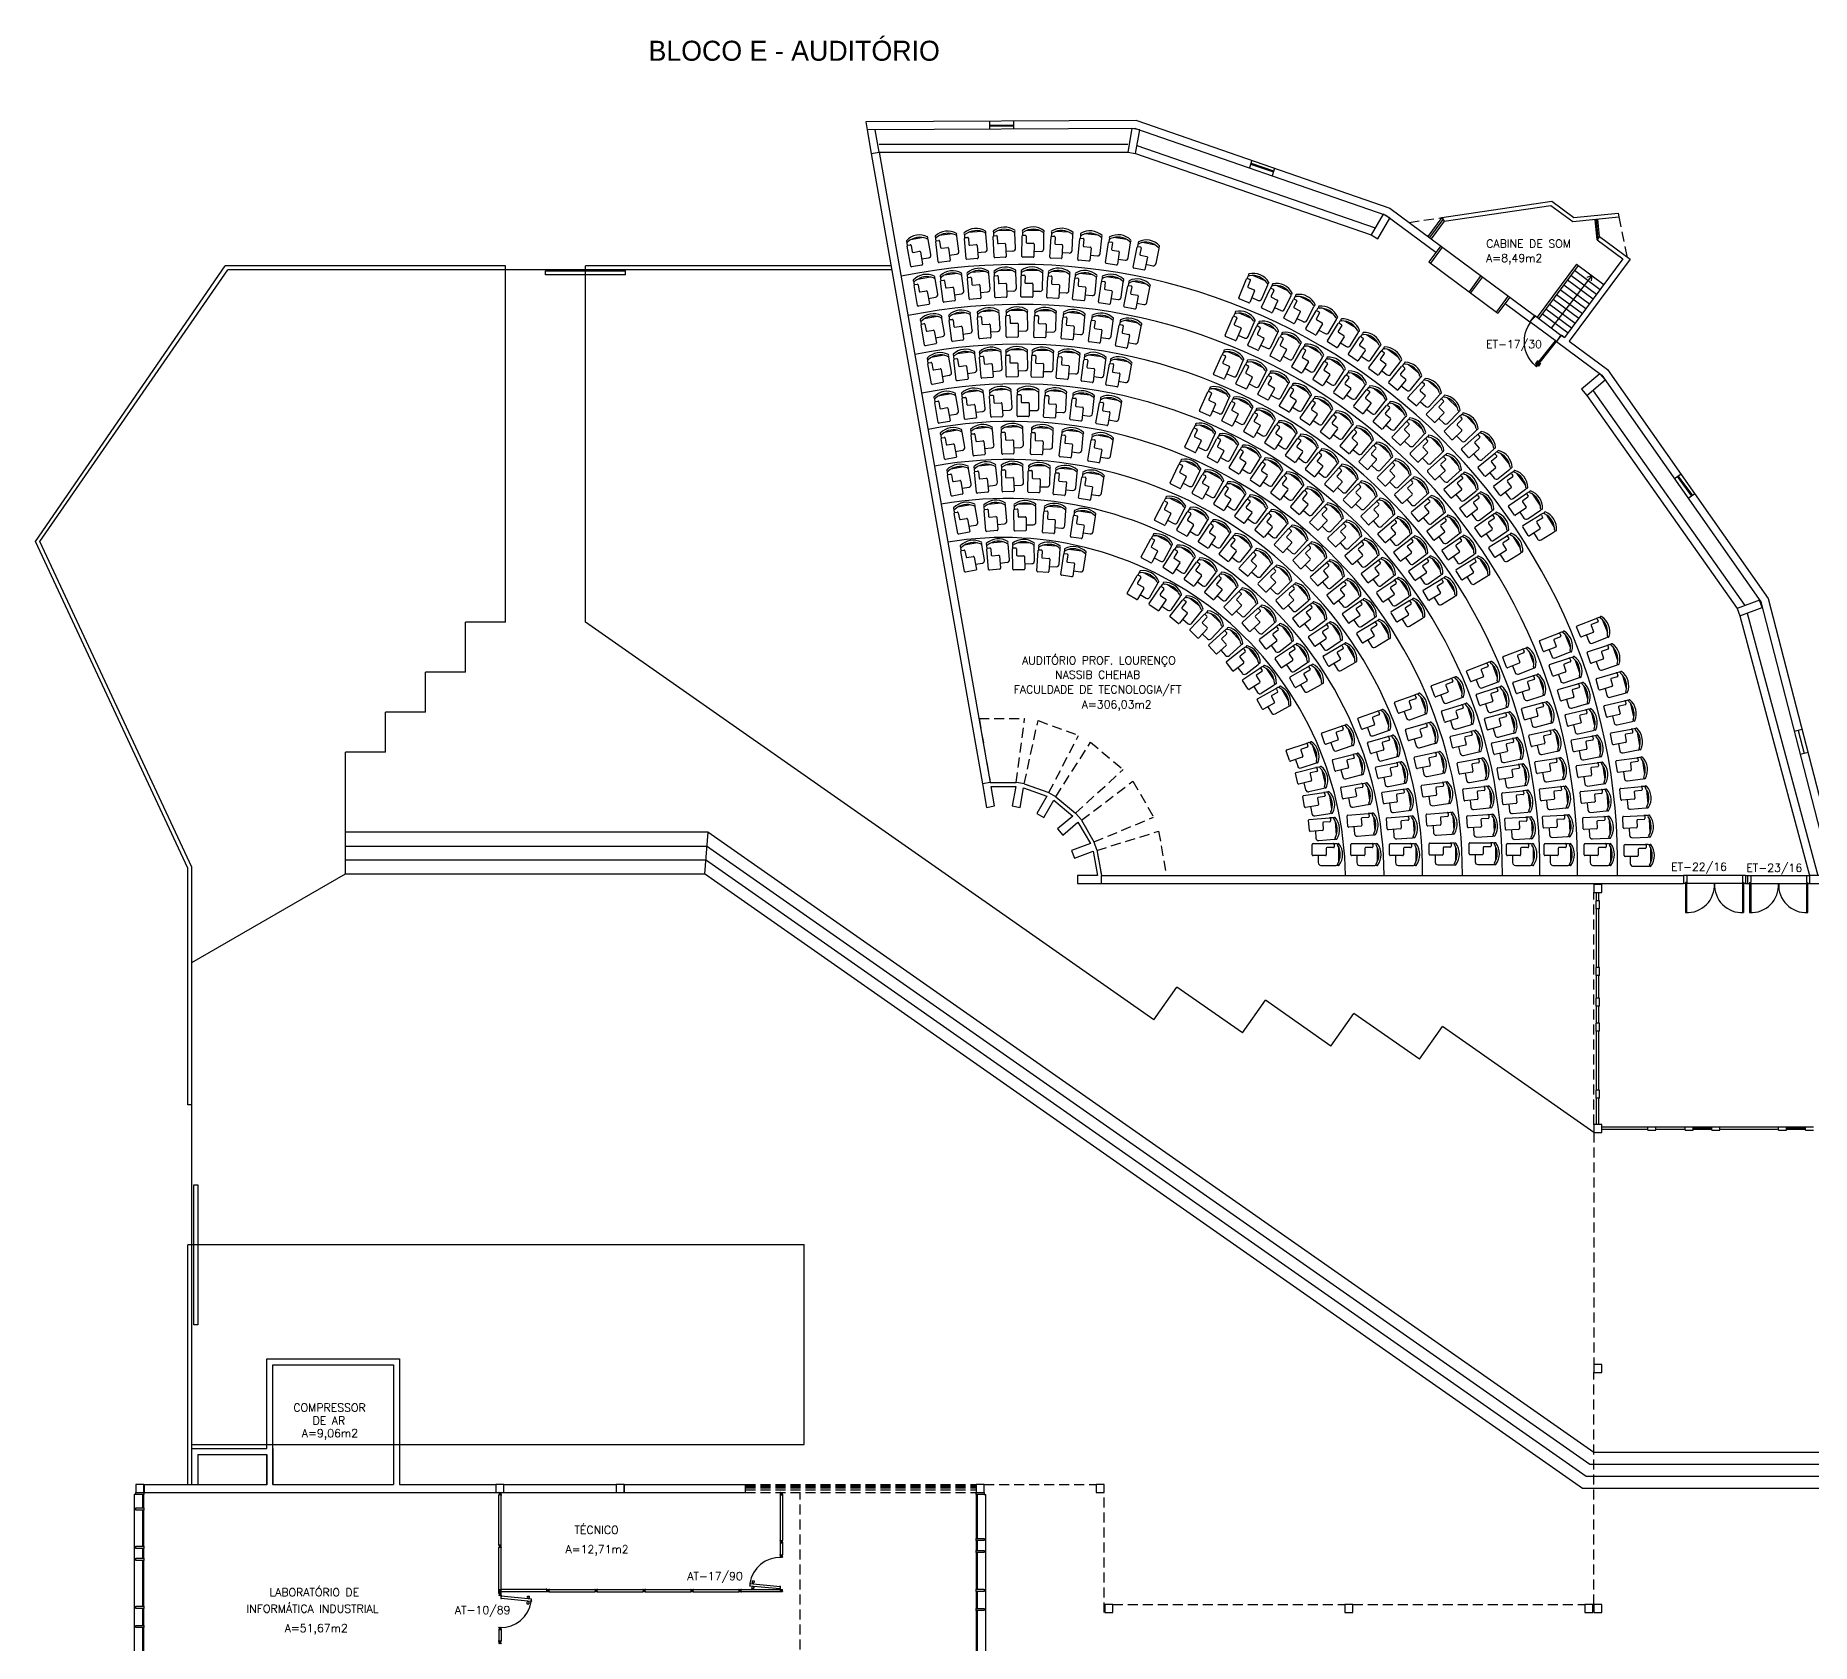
# Model space of a CAD drawing. Header units: centimetres. Extents: x -214 to 72, y 205 to 367.
# Drawn here: x -213.54 to -169.15, y 299.34 to 339.54 of the extents above; entities that cross this region are included whole.
import ezdxf

# ---------------------------------------------------------------- set-up
doc = ezdxf.new("R2010")
doc.units = ezdxf.units.CM
doc.header["$MEASUREMENT"] = 0
doc.linetypes.add('HIDDEN', pattern=[0.375, 0.25, -0.125])
doc.layers.get('0').update_dxf_attribs({"linetype": 'CONTINUOUS'})
for name, color, linetype in [('ALV', 2, 'CONTINUOUS'), ('AR-ATT01-EFL', 1, 'CONTINUOUS'), ('AREA', 2, 'CONTINUOUS'), ('DIV', 2, 'CONTINUOUS'), ('ENDEREÇO NOVO', 2, 'CONTINUOUS'), ('ESQ', 1, 'CONTINUOUS'), ('ESTRUT', 3, 'CONTINUOUS'), ('MACANETA', 2, 'CONTINUOUS'), ('MARCO', 2, 'CONTINUOUS'), ('PISO', 1, 'CONTINUOUS'), ('PISO1', 1, 'CONTINUOUS'), ('PORTA', 1, 'CONTINUOUS'), ('PROJ', 1, 'HIDDEN'), ('PROJEÇÃO', 1, 'HIDDEN'), ('SOLEIRA', 1, 'CONTINUOUS'), ('TEXTO', 2, 'CONTINUOUS'), ('USO', 2, 'CONTINUOUS')]:
    doc.layers.add(name, color=color, linetype=linetype)
doc.layers.add('CADEIRA', color=1, linetype='CONTINUOUS', plot=False)
doc.styles.add('UNB-100', font='simplex.shx', dxfattribs={"height": 0.2})

# ---------------------------------------------------------------- blocks, each defined once
blk = doc.blocks.new('ESQ6')
at = {"layer": 'ESQ'}
for p, q in [((-0.24, 5.745), (-0.24, 0.055)), ((-0.2, 5.745), (-0.24, 5.745)), ((-0.2, 5.745), (-0.2, 5.745)), ((-0.025, 5.415), (-0.025, 5.745)), ((-0.025, 4.455), (-0.025, 5.36)), ((0, 5.415), (0, 5.745)), ((0, 4.455), (0, 5.36)), ((-0.025, 4.155), (-0.025, 4.4)), ((-0.025, 2.955), (-0.025, 4.1)), ((0, 4.155), (0, 4.4)), ((0, 2.955), (0, 4.1)), ((-0.025, 2.475), (-0.025, 2.9)), ((0, 2.475), (0, 2.9)), ((-0.025, 1.505), (-0.025, 2.42)), ((0, 1.505), (0, 2.42)), ((-0.025, 1.205), (-0.025, 1.45)), ((0, 1.205), (0, 1.45)), ((-0.025, 0.055), (-0.025, 1.15)), ((0, 0.055), (0, 1.15)), ((-0.2, 0.055), (-0.24, 0.055))]:
    blk.add_line(p, q, dxfattribs=at)
for points in [[(0, 5.745), (-0.2, 5.745), (-0.2, 5.8), (0, 5.8)], [(0, 5.36), (-0.2, 5.36), (-0.2, 5.415), (0, 5.415)], [(0, 4.4), (-0.2, 4.4), (-0.2, 4.455), (0, 4.455)], [(0, 4.1), (-0.2, 4.1), (-0.2, 4.155), (0, 4.155)], [(0, 2.9), (-0.2, 2.9), (-0.2, 2.955), (0, 2.955)], [(0, 2.42), (-0.2, 2.42), (-0.2, 2.475), (0, 2.475)], [(0, 1.45), (-0.2, 1.45), (-0.2, 1.505), (0, 1.505)], [(0, 1.15), (-0.2, 1.15), (-0.2, 1.205), (0, 1.205)], [(0, 0), (-0.2, 0), (-0.2, 0.055), (0, 0.055)]]:
    blk.add_lwpolyline(points, close=True, dxfattribs=at)
blk = doc.blocks.new('DOOR80')
at = {"layer": 'MACANETA'}
for p, q in [((-0.015, -0.665), (-0.01, -0.665)), ((-0.015, -0.755), (-0.015, -0.665)), ((-0.015, -0.755), (0.012, -0.755)), ((-0.01, -0.755), (-0.01, -0.665)), ((-0.01, -0.735), (0.012, -0.735)), ((0.012, -0.763), (0.012, -0.728)), ((0.012, -0.728), (0.015, -0.728)), ((0.012, -0.763), (0.015, -0.763)), ((0.053, -0.728), (0.05, -0.728)), ((0.053, -0.763), (0.05, -0.763)), ((0.053, -0.763), (0.053, -0.728)), ((0.075, -0.735), (0.053, -0.735)), ((0.08, -0.755), (0.053, -0.755)), ((0.08, -0.665), (0.075, -0.665)), ((0.075, -0.755), (0.075, -0.665)), ((0.08, -0.755), (0.08, -0.665))]:
    blk.add_line(p, q, dxfattribs=at)
at = {"layer": 'PORTA'}
for p, q in [((0.015, -0.8), (0.015, 0)), ((0.015, 0), (0.05, 0)), ((0.05, -0.8), (0.05, 0)), ((0.05, -0.8), (0.015, -0.8))]:
    blk.add_line(p, q, dxfattribs=at)
at = {"layer": 'PORTA', "color": 1}
blk.add_arc((0.02, 0), 0.8, 272.1491, 0, dxfattribs=at)
blk = doc.blocks.new('MTDIV')
for p, q in [((-0.0285, 0.0185), (-0.0285, 0.0285)), ((-0.0185, 0.0285), (-0.0285, 0.0285)), ((-0.0265, 0.0185), (-0.0285, 0.0185)), ((-0.0265, 0.0235), (-0.0265, 0.0265)), ((-0.0265, 0.0265), (-0.0185, 0.0265)), ((-0.0265, 0.0235), (0.0265, 0.0235)), ((-0.0215, 0.0235), (-0.0265, 0.0235)), ((-0.0265, 0.0185), (-0.0265, 0.0215)), ((-0.0265, 0.0215), (-0.0235, 0.0215)), ((-0.0235, 0.0215), (-0.0235, -0.0215)), ((-0.0215, 0.0235), (-0.0215, 0.0215)), ((-0.0215, 0.0215), (0.0215, 0.0215)), ((-0.0215, 0.0195), (0.0195, 0.0195)), ((-0.0215, 0.0195), (-0.0215, -0.0195)), ((-0.0185, 0.0265), (-0.0185, 0.0285)), ((-0.0049, 0), (0.0049, 0)), ((0, -0.0049), (0, 0.0049)), ((0.0195, 0.0095), (0.0115, 0.0095)), ((0.0115, 0.0095), (0.0115, 0.0075)), ((0.0215, 0.0075), (0.0115, 0.0075)), ((0.0135, 0.0075), (0.0135, 0.0055)), ((0.0215, 0.0055), (0.0135, 0.0055)), ((0.0185, 0.0265), (0.0185, 0.0285)), ((0.0185, 0.0285), (0.0285, 0.0285)), ((0.0185, 0.0265), (0.0265, 0.0265)), ((0.0195, 0.0195), (0.0195, 0.0095)), ((0.0215, 0.0235), (0.0215, 0.0075)), ((0.0215, 0.0235), (0.0265, 0.0235)), ((0.0215, 0.0055), (0.0215, -0.0055)), ((0.0235, 0.0215), (0.0235, -0.0215)), ((0.0265, 0.0215), (0.0235, 0.0215)), ((0.0265, 0.0235), (0.0265, 0.0265)), ((0.0265, 0.0185), (0.0265, 0.0215)), ((0.0265, 0.0185), (0.0285, 0.0185)), ((0.0285, 0.0185), (0.0285, 0.0285)), ((-0.0285, -0.0185), (-0.0285, -0.0285)), ((-0.0285, -0.0185), (-0.0265, -0.0185)), ((-0.0185, -0.0285), (-0.0285, -0.0285)), ((-0.0265, -0.0185), (-0.0265, -0.0215)), ((-0.0265, -0.0215), (-0.0235, -0.0215)), ((0.0265, -0.0235), (-0.0265, -0.0235)), ((-0.0265, -0.0235), (-0.0265, -0.0265)), ((-0.0215, -0.0235), (-0.0265, -0.0235)), ((-0.0185, -0.0265), (-0.0265, -0.0265)), ((-0.0215, -0.0195), (0.0195, -0.0195)), ((-0.0215, -0.0215), (0.0215, -0.0215)), ((-0.0215, -0.0215), (-0.0215, -0.0235)), ((-0.0185, -0.0265), (-0.0185, -0.0285)), ((0.0215, -0.0075), (0.0115, -0.0075)), ((0.0115, -0.0075), (0.0115, -0.0095)), ((0.0195, -0.0095), (0.0115, -0.0095)), ((0.0215, -0.0055), (0.0135, -0.0055)), ((0.0135, -0.0055), (0.0135, -0.0075)), ((0.0185, -0.0265), (0.0185, -0.0285)), ((0.0265, -0.0265), (0.0185, -0.0265)), ((0.0185, -0.0285), (0.0285, -0.0285)), ((0.0195, -0.0095), (0.0195, -0.0195)), ((0.0215, -0.0075), (0.0215, -0.0235)), ((0.0215, -0.0235), (0.0265, -0.0235)), ((0.0265, -0.0215), (0.0235, -0.0215)), ((0.0265, -0.0185), (0.0265, -0.0215)), ((0.0285, -0.0185), (0.0265, -0.0185)), ((0.0265, -0.0235), (0.0265, -0.0265)), ((0.0285, -0.0185), (0.0285, -0.0285))]:
    blk.add_line(p, q)
blk = doc.blocks.new('DIV12')
for p, q in [((-0.005, 0), (0.005, 0)), ((0, -0.005), (0, 0.005)), ((0.024, 0.018), (0.028, 0.018)), ((0.024, 0.018), (0.024, 0.016)), ((0.024, 0.016), (0.028, 0.016)), ((0.028, 0.03), (0.043, 0.03)), ((0.028, 0.018), (0.028, 0.03)), ((0.028, -0.017), (0.028, 0.016)), ((0.03, 0.028), (1.169, 0.028)), ((0.03, -0.029), (0.03, 0.028)), ((0.043, 0.03), (0.043, 0.028)), ((0.024, -0.017), (0.028, -0.017)), ((0.024, -0.017), (0.024, -0.019)), ((0.024, -0.019), (0.028, -0.019)), ((0.028, -0.031), (0.028, -0.019)), ((0.028, -0.031), (0.043, -0.031)), ((0.03, -0.029), (1.169, -0.029)), ((0.043, -0.029), (0.043, -0.031))]:
    blk.add_line(p, q)
blk = doc.blocks.new('A$C34F976D8')
at = {"layer": 'DIV'}
blk.add_blockref('MTDIV', (0.028, 0.028), dxfattribs=at)
blk = doc.blocks.new('PLXE')
at = {"color": 1}
for p, q in [((0.043, 0.69), (0.048, 0.74)), ((0.082, 0.686), (0.043, 0.69)), ((0.087, 0.736), (0.048, 0.74)), ((0.082, 0.686), (0.084, 0.701)), ((0.112, 0.698), (0.084, 0.701)), ((0.086, 0.721), (0.087, 0.736)), ((0.114, 0.718), (0.086, 0.721)), ((0.169, 0.693), (0.197, 0.69)), ((0.171, 0.713), (0.199, 0.71)), ((0.195, 0.675), (0.197, 0.69)), ((0.195, 0.675), (0.235, 0.671)), ((0.199, 0.71), (0.2, 0.725)), ((0.2, 0.725), (0.24, 0.721)), ((0.235, 0.671), (0.24, 0.721))]:
    blk.add_line(p, q, dxfattribs=at)
at = {"color": 2}
for p, q in [((0.121, 0.788), (0.047, 0.032)), ((0.178, 0.782), (0.103, 0.027)), ((0.119, 0.79), (0.118, 0.776)), ((0.118, 0.776), (0.12, 0.776)), ((0.131, 0.789), (0.119, 0.79)), ((0.178, 0.782), (0.121, 0.788)), ((0.131, 0.794), (0.133, 0.794)), ((0.131, 0.794), (0.131, 0.789)), ((0.133, 0.794), (0.133, 0.789)), ((0.166, 0.786), (0.133, 0.789)), ((0.166, 0.791), (0.168, 0.79)), ((0.166, 0.791), (0.166, 0.786)), ((0.168, 0.79), (0.168, 0.785)), ((0.18, 0.784), (0.168, 0.785)), ((0.176, 0.77), (0.178, 0.77)), ((0.18, 0.784), (0.178, 0.77)), ((-0.008, 0), (0.008, 0)), ((0, 0.006), (0, -0.007)), ((0.044, 0.031), (0.046, 0.045)), ((0.056, 0.029), (0.044, 0.031)), ((0.046, 0.045), (0.048, 0.045)), ((0.103, 0.027), (0.047, 0.032)), ((0.056, 0.024), (0.056, 0.029)), ((0.056, 0.024), (0.058, 0.024)), ((0.091, 0.026), (0.058, 0.029)), ((0.058, 0.024), (0.058, 0.029)), ((0.091, 0.021), (0.091, 0.026)), ((0.091, 0.021), (0.093, 0.021)), ((0.105, 0.025), (0.093, 0.026)), ((0.093, 0.021), (0.093, 0.026)), ((0.104, 0.039), (0.106, 0.039)), ((0.105, 0.025), (0.106, 0.039))]:
    blk.add_line(p, q, dxfattribs=at)
at = {"color": 1}
blk.add_arc((0.065, 0.028), 0.764, 357.9063, 81.358, dxfattribs=at)
blk = doc.blocks.new('CADEIRA2')
at = {"linetype": 'Continuous'}
for p, q in [((-0.274, -0.738), (-0.274, -0.228)), ((-0.254, -0.208), (-0.194, -0.208)), ((-0.174, -0.228), (-0.174, -0.388)), ((-0.154, -0.408), (0.006, -0.408)), ((0.026, -0.428), (0.026, -0.738)), ((0.006, -0.758), (-0.254, -0.758))]:
    blk.add_line(p, q, dxfattribs=at)
for p, q in [((-0.27, -0.158), (-0.27, -0.216)), ((0.167, -0.09), (-0.167, -0.09)), ((0.27, -0.54), (0.27, -0.157)), ((0.026, -0.607), (0.203, -0.607))]:
    blk.add_line(p, q)
for centre, radius, start, end in [((0, -0.45), 0.45, 53.1393, 126.8791), ((-0.25, -0.105), 0.0247, 143.3192, 302.0366), ((-0.202, -0.158), 0.0675, 152.4248, 180.0092), ((0, -0.499), 0.442, 57.585, 122.4335), ((0.25, -0.105), 0.0247, 237.9818, 36.6993), ((0.203, -0.157), 0.0675, 0.0092, 27.5937), ((0.203, -0.54), 0.0675, 270.0092, 0.0092)]:
    blk.add_arc(centre, radius, start, end)
for centre, start, end in [((-0.254, -0.228), 89.9908, 179.9908), ((-0.194, -0.228), 359.9908, 89.9908), ((-0.154, -0.388), 179.9908, 269.9908), ((0.006, -0.428), 359.9908, 89.9908), ((-0.254, -0.738), 179.9908, 269.9908), ((0.006, -0.738), 269.9908, 359.9908)]:
    blk.add_arc(centre, 0.02, start, end, dxfattribs=at)

msp = doc.modelspace()

# ---------------------------------------------------------------- linework, layer by layer
for p, q in [((-195.944, 300.666), (-195.934, 300.666)), ((-195.939, 300.661), (-195.939, 300.671))]:
    msp.add_line(p, q)
at = {"layer": 'ALV'}
for p, q in [((-186.014, 337.418), (-192.794, 337.383)), ((-192.794, 337.383), (-192.758, 337.183)), ((-189.703, 337.399), (-189.703, 337.199)), ((-189.103, 337.402), (-189.103, 337.202)), ((-186.014, 337.418), (-179.697, 335.228)), ((-186.047, 337.218), (-192.758, 337.183)), ((-189.703, 337.299), (-189.103, 337.302)), ((-189.703, 337.279), (-189.103, 337.282)), ((-186.047, 337.218), (-179.791, 335.049)), ((-192.654, 336.592), (-189.876, 320.835)), ((-192.457, 336.827), (-186.246, 336.827)), ((-192.457, 336.627), (-189.679, 320.87)), ((-192.457, 336.627), (-186.246, 336.627)), ((-186.05, 336.592), (-180.163, 334.554)), ((-186.014, 336.791), (-180.062, 334.731)), ((-183.139, 336.421), (-183.204, 336.232)), ((-183.172, 336.327), (-182.605, 336.13)), ((-183.163, 336.35), (-182.597, 336.154)), ((-182.572, 336.225), (-182.637, 336.036)), ((-179.697, 335.228), (-176.075, 332.543)), ((-178.395, 334.989), (-175.644, 335.398)), ((-178.339, 334.896), (-175.67, 335.293)), ((-175.67, 335.293), (-175.123, 334.888)), ((-175.644, 335.398), (-175.095, 334.991)), ((-179.791, 335.049), (-178.54, 334.121)), ((-178.395, 334.989), (-178.742, 334.52)), ((-178.367, 334.943), (-178.702, 334.49)), ((-178.339, 334.896), (-178.662, 334.461)), ((-178.395, 334.989), (-178.339, 334.896)), ((-175.123, 334.888), (-173.966, 335.004)), ((-175.095, 334.991), (-173.985, 335.102)), ((-174.512, 334.434), (-174.563, 334.944)), ((-174.483, 334.473), (-174.531, 334.947)), ((-174.452, 334.515), (-174.496, 334.951)), ((-173.985, 335.102), (-173.966, 335.004)), ((-178.421, 334.282), (-178.718, 333.88)), ((-174.452, 334.515), (-174.512, 334.434)), ((-174.512, 334.434), (-173.869, 333.958)), ((-174.452, 334.515), (-173.689, 333.949)), ((-178.718, 333.88), (-176.991, 332.6)), ((-178.381, 334.252), (-178.678, 333.851)), ((-175.028, 333.821), (-176.011, 332.496)), ((-173.869, 333.958), (-175.328, 331.99)), ((-173.689, 333.949), (-175.207, 331.9)), ((-175.028, 333.821), (-174.345, 333.315)), ((-177.417, 333.538), (-177.714, 333.136)), ((-177.376, 333.508), (-177.674, 333.106)), ((-174.988, 333.792), (-175.97, 332.466)), ((-175.256, 333.43), (-174.613, 332.954)), ((-175.167, 333.551), (-174.524, 333.074)), ((-175.077, 333.671), (-174.435, 333.195)), ((-176.734, 333.032), (-177.031, 332.63)), ((-176.693, 333.002), (-176.991, 332.6)), ((-175.613, 332.948), (-174.97, 332.472)), ((-175.524, 333.068), (-174.881, 332.592)), ((-175.434, 333.189), (-174.792, 332.713)), ((-175.345, 333.309), (-174.702, 332.833)), ((-176.813, 332.841), (-176.194, 332.383)), ((-176.075, 332.543), (-176.194, 332.383)), ((-175.881, 332.586), (-175.238, 332.11)), ((-175.792, 332.707), (-175.149, 332.231)), ((-175.702, 332.827), (-175.06, 332.351)), ((-175.408, 332.049), (-175.527, 331.888)), ((-175.408, 332.049), (-175.328, 331.99)), ((-175.527, 331.888), (-174.396, 331.05)), ((-175.207, 331.9), (-174.251, 331.191)), ((-174.251, 331.191), (-170.235, 325.466)), ((-174.396, 331.05), (-170.42, 325.38)), ((-174.771, 330.544), (-171.015, 325.22)), ((-174.608, 330.659), (-170.82, 325.291)), ((-172.415, 328.574), (-172.579, 328.459)), ((-172.512, 328.515), (-172.153, 328.025)), ((-172.492, 328.53), (-172.132, 328.04)), ((-172.071, 328.083), (-172.234, 327.968)), ((-170.235, 325.466), (-168.395, 318.34)), ((-170.947, 325.032), (-169.202, 318.54)), ((-170.758, 325.101), (-168.995, 318.54)), ((-170.42, 325.38), (-168.602, 318.34)), ((-169.39, 322.193), (-169.584, 322.143)), ((-169.487, 322.168), (-169.337, 321.587)), ((-169.24, 321.612), (-169.434, 321.562)), ((-186.902, 318.54), (-172.352, 318.54)), ((-186.902, 318.34), (-172.352, 318.34)), ((-172.272, 318.54), (-172.352, 318.54)), ((-172.352, 318.54), (-172.352, 318.34)), ((-172.302, 318.34), (-172.352, 318.34)), ((-172.302, 318.37), (-172.302, 318.34)), ((-172.272, 318.37), (-172.302, 318.37)), ((-172.272, 318.54), (-172.272, 318.37)), ((-169.282, 318.54), (-169.282, 318.37)), ((-169.282, 318.54), (-169.202, 318.54)), ((-169.282, 318.37), (-169.252, 318.37)), ((-169.252, 318.37), (-169.252, 318.34)), ((-169.252, 318.34), (-169.202, 318.34)), ((-168.653, 318.54), (-169.202, 318.54)), ((-169.202, 318.54), (-169.202, 318.34)), ((-169.202, 318.34), (-168.602, 318.34)), ((-174.453, 317.91), (-174.538, 317.91)), ((-174.538, 317.71), (-174.538, 317.91)), ((-174.525, 317.91), (-174.525, 318.118)), ((-174.465, 317.91), (-174.465, 318.118)), ((-174.453, 317.71), (-174.453, 317.91)), ((-174.453, 317.71), (-174.538, 317.71)), ((-174.525, 316.24), (-174.525, 317.71)), ((-174.465, 316.24), (-174.465, 317.71)), ((-174.453, 316.24), (-174.538, 316.24)), ((-174.538, 316.04), (-174.538, 316.24)), ((-174.453, 316.04), (-174.453, 316.24)), ((-174.453, 316.04), (-174.538, 316.04)), ((-174.525, 315.478), (-174.525, 316.04)), ((-174.465, 315.478), (-174.465, 316.04)), ((-174.453, 315.478), (-174.538, 315.478)), ((-174.538, 315.278), (-174.538, 315.478)), ((-174.453, 315.278), (-174.538, 315.278)), ((-174.525, 314.848), (-174.525, 315.278)), ((-174.465, 314.848), (-174.465, 315.278)), ((-174.453, 315.278), (-174.453, 315.478)), ((-174.453, 314.848), (-174.538, 314.848)), ((-174.538, 314.648), (-174.538, 314.848)), ((-174.453, 314.648), (-174.453, 314.848)), ((-174.453, 314.648), (-174.538, 314.648)), ((-174.525, 313.178), (-174.525, 314.648)), ((-174.465, 313.178), (-174.465, 314.648)), ((-174.453, 313.178), (-174.538, 313.178)), ((-174.538, 312.978), (-174.538, 313.178)), ((-174.453, 312.978), (-174.538, 312.978)), ((-174.525, 312.318), (-174.525, 312.978)), ((-174.465, 312.318), (-174.465, 312.978)), ((-174.453, 312.978), (-174.453, 313.178)), ((-173.245, 312.248), (-174.395, 312.248)), ((-173.245, 312.188), (-174.395, 312.188)), ((-173.245, 312.26), (-173.045, 312.26)), ((-173.245, 312.175), (-173.245, 312.26)), ((-173.245, 312.175), (-173.045, 312.175)), ((-173.045, 312.175), (-173.045, 312.26)), ((-172.315, 312.248), (-173.045, 312.248)), ((-172.315, 312.188), (-173.045, 312.188)), ((-172.315, 312.175), (-172.315, 312.26)), ((-172.315, 312.26), (-172.115, 312.26)), ((-172.315, 312.175), (-172.115, 312.175)), ((-172.115, 312.175), (-172.115, 312.26)), ((-171.645, 312.248), (-172.115, 312.248)), ((-171.645, 312.188), (-172.115, 312.188)), ((-171.645, 312.175), (-171.645, 312.26)), ((-171.645, 312.26), (-171.445, 312.26)), ((-171.645, 312.175), (-171.445, 312.175)), ((-171.445, 312.175), (-171.445, 312.26)), ((-169.975, 312.248), (-171.445, 312.248)), ((-169.975, 312.188), (-171.445, 312.188)), ((-169.975, 312.175), (-169.975, 312.26)), ((-169.975, 312.26), (-169.775, 312.26)), ((-169.975, 312.175), (-169.775, 312.175)), ((-169.775, 312.175), (-169.775, 312.26)), ((-169.305, 312.248), (-169.775, 312.248)), ((-169.305, 312.188), (-169.775, 312.188)), ((-169.305, 312.26), (-169.105, 312.26)), ((-169.305, 312.175), (-169.305, 312.26)), ((-169.305, 312.175), (-169.105, 312.175)), ((-207.765, 306.458), (-204.445, 306.458)), ((-207.765, 304.218), (-207.765, 306.458)), ((-207.615, 303.318), (-207.615, 306.308)), ((-207.615, 306.308), (-204.595, 306.308)), ((-204.595, 306.308), (-204.595, 303.318)), ((-204.445, 306.458), (-204.445, 303.318)), ((-209.635, 303.318), (-209.635, 304.218)), ((-209.635, 304.218), (-207.765, 304.218)), ((-207.615, 304.218), (-207.615, 303.308)), ((-209.485, 304.068), (-207.765, 304.068)), ((-209.485, 304.068), (-209.485, 303.308)), ((-207.765, 304.068), (-207.765, 303.308)), ((-207.765, 303.318), (-207.765, 304.068)), ((-210.835, 303.318), (-207.765, 303.318)), ((-210.832, 303.327), (-210.832, 303.114)), ((-207.615, 303.318), (-204.595, 303.318)), ((-204.445, 303.318), (-202.035, 303.318)), ((-202.039, 303.323), (-202.039, 303.12)), ((-201.835, 303.318), (-199.035, 303.318)), ((-198.835, 303.318), (-195.798, 303.318)), ((-198.835, 303.318), (-198.835, 303.118)), ((-195.798, 303.118), (-195.798, 303.318)), ((-190.035, 303.318), (-190.035, 303.118)), ((-210.835, 303.118), (-202.035, 303.118)), ((-201.835, 303.118), (-199.035, 303.118)), ((-198.835, 303.118), (-195.798, 303.118))]:
    msp.add_line(p, q, dxfattribs=at)
at = {"layer": 'AR-ATT01-EFL'}
for q in [(-175.657, 332.222), (-174.767, 333.494), (-174.658, 333.41)]:
    msp.add_line((-174.646, 333.538), q, dxfattribs=at)
at = {"layer": 'DIV'}
for p, q in [((-213.544, 326.894), (-208.804, 333.783)), ((-213.434, 326.894), (-208.74, 333.683)), ((-201.794, 333.783), (-208.804, 333.783)), ((-201.794, 333.683), (-208.74, 333.683)), ((-201.794, 333.683), (-201.794, 333.783)), ((-200.794, 333.657), (-198.794, 333.657)), ((-200.794, 333.557), (-200.794, 333.657)), ((-198.794, 333.557), (-200.794, 333.557)), ((-192.159, 333.783), (-199.794, 333.783)), ((-199.794, 333.683), (-199.794, 333.783)), ((-192.159, 333.783), (-199.794, 333.783)), ((-192.141, 333.683), (-199.794, 333.683)), ((-198.794, 333.557), (-198.794, 333.657)), ((-209.735, 318.726), (-213.544, 326.894)), ((-209.635, 318.748), (-213.434, 326.894)), ((-209.735, 312.808), (-209.735, 318.726)), ((-209.635, 312.808), (-209.635, 318.748)), ((-209.635, 312.808), (-209.735, 312.808)), ((-209.635, 309.308), (-209.635, 312.808)), ((-209.735, 303.318), (-209.735, 309.308)), ((-209.635, 309.308), (-209.735, 309.308)), ((-209.635, 303.318), (-209.635, 309.308)), ((-201.966, 303.059), (-201.966, 303.045)), ((-201.954, 303.059), (-201.966, 303.059)), ((-201.966, 303.045), (-201.964, 303.045)), ((-201.964, 301.802), (-201.964, 303.057)), ((-201.907, 303.057), (-201.964, 303.057)), ((-201.954, 303.064), (-201.954, 303.059)), ((-201.954, 303.064), (-201.952, 303.064)), ((-201.952, 303.064), (-201.952, 303.059)), ((-201.919, 303.059), (-201.952, 303.059)), ((-201.93, 303.088), (-201.94, 303.088)), ((-201.935, 303.083), (-201.935, 303.093)), ((-201.919, 303.064), (-201.919, 303.059)), ((-201.919, 303.064), (-201.917, 303.064)), ((-201.917, 303.064), (-201.917, 303.059)), ((-201.905, 303.059), (-201.917, 303.059)), ((-201.907, 301.802), (-201.907, 303.057)), ((-201.907, 303.045), (-201.905, 303.045)), ((-201.905, 303.059), (-201.905, 303.045)), ((-194.936, 301.861), (-194.936, 301.846)), ((-194.936, 301.861), (-194.924, 301.861)), ((-194.934, 301.859), (-194.934, 301.558)), ((-194.934, 301.859), (-194.877, 301.859)), ((-194.924, 301.866), (-194.924, 301.861)), ((-194.922, 301.866), (-194.924, 301.866)), ((-194.922, 301.866), (-194.922, 301.861)), ((-194.922, 301.861), (-194.889, 301.861)), ((-194.91, 301.889), (-194.9, 301.889)), ((-194.905, 301.894), (-194.905, 301.884)), ((-194.889, 301.866), (-194.889, 301.861)), ((-194.887, 301.866), (-194.889, 301.866)), ((-194.887, 301.866), (-194.887, 301.861)), ((-194.887, 301.861), (-194.875, 301.861)), ((-194.877, 301.859), (-194.877, 301.558)), ((-194.875, 301.861), (-194.875, 301.846)), ((-201.966, 301.8), (-201.966, 301.814)), ((-201.966, 301.814), (-201.964, 301.814)), ((-201.954, 301.8), (-201.966, 301.8)), ((-201.907, 301.802), (-201.964, 301.802)), ((-201.954, 301.795), (-201.954, 301.8)), ((-201.954, 301.795), (-201.952, 301.795)), ((-201.919, 301.8), (-201.952, 301.8)), ((-201.952, 301.795), (-201.952, 301.8)), ((-201.93, 301.771), (-201.94, 301.771)), ((-201.935, 301.766), (-201.935, 301.776)), ((-201.919, 301.795), (-201.919, 301.8)), ((-201.919, 301.795), (-201.917, 301.795)), ((-201.905, 301.8), (-201.917, 301.8)), ((-201.917, 301.795), (-201.917, 301.8)), ((-201.907, 301.814), (-201.905, 301.814)), ((-201.905, 301.8), (-201.905, 301.814)), ((-194.934, 301.846), (-194.936, 301.846)), ((-194.934, 301.57), (-194.936, 301.57)), ((-194.936, 301.556), (-194.936, 301.57)), ((-194.936, 301.556), (-194.924, 301.556)), ((-194.934, 301.558), (-194.877, 301.558)), ((-194.924, 301.551), (-194.924, 301.556)), ((-194.922, 301.551), (-194.924, 301.551)), ((-194.922, 301.556), (-194.889, 301.556)), ((-194.922, 301.551), (-194.922, 301.556)), ((-194.91, 301.527), (-194.9, 301.527)), ((-194.91, 301.527), (-194.9, 301.527)), ((-194.905, 301.533), (-194.905, 301.522)), ((-194.905, 301.533), (-194.905, 301.522)), ((-194.889, 301.551), (-194.889, 301.556)), ((-194.887, 301.551), (-194.889, 301.551)), ((-194.887, 301.556), (-194.875, 301.556)), ((-194.887, 301.551), (-194.887, 301.556)), ((-194.875, 301.846), (-194.877, 301.846)), ((-194.875, 301.57), (-194.877, 301.57)), ((-194.875, 301.556), (-194.875, 301.57)), ((-200.74, 300.666), (-200.73, 300.666)), ((-200.735, 300.661), (-200.735, 300.671)), ((-195.916, 300.685), (-195.911, 300.685)), ((-195.916, 300.685), (-195.916, 300.683)), ((-195.916, 300.683), (-195.911, 300.683)), ((-195.916, 300.65), (-195.911, 300.65)), ((-195.916, 300.65), (-195.916, 300.648)), ((-195.916, 300.648), (-195.911, 300.648)), ((-195.911, 300.697), (-195.896, 300.697)), ((-195.911, 300.685), (-195.911, 300.697)), ((-195.911, 300.65), (-195.911, 300.683)), ((-195.911, 300.636), (-195.911, 300.648)), ((-195.911, 300.636), (-195.896, 300.636)), ((-195.909, 300.695), (-194.934, 300.695)), ((-195.909, 300.638), (-195.909, 300.695)), ((-195.909, 300.638), (-194.934, 300.638)), ((-195.896, 300.697), (-195.896, 300.695)), ((-195.896, 300.638), (-195.896, 300.636)), ((-195.184, 300.695), (-194.934, 300.695)), ((-195.184, 300.638), (-194.877, 300.638)), ((-201.966, 299.687), (-201.966, 299.673)), ((-201.954, 299.687), (-201.966, 299.687)), ((-201.966, 299.673), (-201.964, 299.673)), ((-201.964, 299.685), (-201.964, 299.402)), ((-201.907, 299.685), (-201.964, 299.685)), ((-201.954, 299.692), (-201.954, 299.687)), ((-201.954, 299.692), (-201.952, 299.692)), ((-201.952, 299.692), (-201.952, 299.687)), ((-201.919, 299.687), (-201.952, 299.687)), ((-201.93, 299.716), (-201.94, 299.716)), ((-201.935, 299.721), (-201.935, 299.711)), ((-201.919, 299.692), (-201.919, 299.687)), ((-201.919, 299.692), (-201.917, 299.692)), ((-201.917, 299.692), (-201.917, 299.687)), ((-201.905, 299.687), (-201.917, 299.687)), ((-201.907, 299.685), (-201.907, 299.402)), ((-201.907, 299.673), (-201.905, 299.673)), ((-201.905, 299.687), (-201.905, 299.673)), ((-201.966, 299.414), (-201.964, 299.414)), ((-201.966, 299.4), (-201.966, 299.414)), ((-201.954, 299.4), (-201.966, 299.4)), ((-201.907, 299.402), (-201.964, 299.402)), ((-201.954, 299.395), (-201.954, 299.4)), ((-201.954, 299.395), (-201.952, 299.395)), ((-201.952, 299.395), (-201.952, 299.4)), ((-201.919, 299.4), (-201.952, 299.4)), ((-201.93, 299.371), (-201.94, 299.371)), ((-201.935, 299.376), (-201.935, 299.366)), ((-201.919, 299.395), (-201.919, 299.4)), ((-201.919, 299.395), (-201.917, 299.395)), ((-201.917, 299.395), (-201.917, 299.4)), ((-201.905, 299.4), (-201.917, 299.4)), ((-201.907, 299.414), (-201.905, 299.414)), ((-201.905, 299.4), (-201.905, 299.414))]:
    msp.add_line(p, q, dxfattribs=at)
msp.add_lwpolyline([(-209.585, 310.808), (-209.485, 310.808), (-209.485, 307.308), (-209.585, 307.308)], close=True, dxfattribs=at)
at = {"layer": 'ESQ'}
for p, q in [((-172.115, 312.228), (-171.645, 312.228)), ((-172.115, 312.208), (-171.645, 312.208)), ((-169.775, 312.228), (-169.305, 312.228)), ((-169.775, 312.208), (-169.305, 312.208))]:
    msp.add_line(p, q, dxfattribs=at)
at = {"layer": 'ESTRUT'}
for p, q in [((-192.758, 337.183), (-192.654, 336.592)), ((-192.457, 336.627), (-192.555, 337.184)), ((-186.142, 337.218), (-186.246, 336.627)), ((-185.945, 337.183), (-186.142, 337.218)), ((-186.05, 336.592), (-185.945, 337.183)), ((-192.654, 336.592), (-192.457, 336.627)), ((-186.246, 336.627), (-186.05, 336.592)), ((-179.863, 335.074), (-180.163, 334.554)), ((-179.99, 334.454), (-179.69, 334.974)), ((-179.69, 334.974), (-179.863, 335.074)), ((-180.163, 334.554), (-179.99, 334.454)), ((-174.44, 331.083), (-174.9, 330.697)), ((-174.771, 330.544), (-174.311, 330.929)), ((-174.311, 330.929), (-174.44, 331.083)), ((-174.9, 330.697), (-174.771, 330.544)), ((-170.451, 325.425), (-171.015, 325.22)), ((-170.383, 325.237), (-170.451, 325.425)), ((-171.015, 325.22), (-170.947, 325.032)), ((-170.947, 325.032), (-170.383, 325.237)), ((-189.679, 320.87), (-189.876, 320.835)), ((-189.876, 320.835), (-189.772, 320.244)), ((-189.679, 320.87), (-189.032, 320.87)), ((-189.575, 320.279), (-189.661, 320.77)), ((-189.661, 320.77), (-189.042, 320.77)), ((-189.042, 320.77), (-189.129, 320.279)), ((-188.828, 320.835), (-189.025, 320.87)), ((-188.932, 320.244), (-188.846, 320.735)), ((-188.846, 320.735), (-188.264, 320.523)), ((-188.83, 320.836), (-188.218, 320.613)), ((-188.264, 320.523), (-188.513, 320.092)), ((-188.04, 320.511), (-188.213, 320.611)), ((-188.039, 320.511), (-187.548, 320.098)), ((-189.772, 320.244), (-189.575, 320.279)), ((-189.129, 320.279), (-188.932, 320.244)), ((-188.513, 320.092), (-188.34, 319.992)), ((-188.34, 319.992), (-188.091, 320.423)), ((-188.091, 320.423), (-187.617, 320.026)), ((-187.411, 319.938), (-187.539, 320.091)), ((-187.617, 320.026), (-187.999, 319.705)), ((-187.999, 319.705), (-187.87, 319.552)), ((-187.87, 319.552), (-187.489, 319.873)), ((-187.489, 319.873), (-187.179, 319.337)), ((-187.401, 319.921), (-187.089, 319.38)), ((-187.179, 319.337), (-187.648, 319.166)), ((-187.015, 319.184), (-187.084, 319.371)), ((-187.015, 319.184), (-186.902, 318.54)), ((-187.648, 319.166), (-187.579, 318.978)), ((-187.579, 318.978), (-187.111, 319.149)), ((-187.111, 319.149), (-187.003, 318.54)), ((-187.003, 318.54), (-187.502, 318.54)), ((-187.502, 318.54), (-187.502, 318.34)), ((-187.502, 318.34), (-186.902, 318.34)), ((-186.902, 318.34), (-186.902, 318.54))]:
    msp.add_line(p, q, dxfattribs=at)
for points in [[(-174.395, 318.318), (-174.595, 318.318), (-174.595, 318.118), (-174.395, 318.118)], [(-174.395, 312.318), (-174.595, 312.318), (-174.595, 312.118), (-174.395, 312.118)], [(-174.395, 306.318), (-174.595, 306.318), (-174.595, 306.118), (-174.395, 306.118)], [(-210.835, 303.318), (-211.035, 303.318), (-211.035, 303.118), (-210.835, 303.118)], [(-201.835, 303.318), (-202.035, 303.318), (-202.035, 303.118), (-201.835, 303.118)], [(-198.835, 303.318), (-199.035, 303.318), (-199.035, 303.118), (-198.835, 303.118)], [(-189.835, 303.318), (-190.035, 303.318), (-190.035, 303.118), (-189.835, 303.118)], [(-186.835, 303.318), (-187.035, 303.318), (-187.035, 303.118), (-186.835, 303.118)], [(-186.615, 300.318), (-186.815, 300.318), (-186.815, 300.118), (-186.615, 300.118)], [(-180.615, 300.318), (-180.815, 300.318), (-180.815, 300.118), (-180.615, 300.118)], [(-174.615, 300.318), (-174.815, 300.318), (-174.815, 300.118), (-174.615, 300.118)], [(-174.395, 300.318), (-174.595, 300.318), (-174.595, 300.118), (-174.395, 300.118)]]:
    msp.add_lwpolyline(points, close=True, dxfattribs=at)
at = {"layer": 'MARCO'}
for p, q in [((-176.076, 332.5), (-176.194, 332.383)), ((-176.075, 332.543), (-176.076, 332.5)), ((-176.075, 332.543), (-176.075, 332.543)), ((-176.075, 332.543), (-176.075, 332.543)), ((-176.075, 332.543), (-176.075, 332.543)), ((-176.075, 332.543), (-176.075, 332.543)), ((-176.075, 332.543), (-176.075, 332.543)), ((-176.075, 332.543), (-176.075, 332.543)), ((-176.194, 332.383), (-176.194, 332.383)), ((-176.194, 332.383), (-176.194, 332.383)), ((-176.194, 332.383), (-176.194, 332.383)), ((-176.194, 332.383), (-176.194, 332.383)), ((-176.194, 332.383), (-176.194, 332.383)), ((-175.408, 332.049), (-175.448, 332.019)), ((-175.408, 332.049), (-175.366, 332.03)), ((-175.366, 332.03), (-175.408, 332.049)), ((-175.408, 332.049), (-175.408, 332.049)), ((-175.408, 332.049), (-175.408, 332.049)), ((-175.408, 332.049), (-175.408, 332.049)), ((-175.448, 332.019), (-175.527, 331.888)), ((-175.527, 331.888), (-175.527, 331.888)), ((-175.527, 331.888), (-175.527, 331.888)), ((-175.527, 331.888), (-175.527, 331.888)), ((-175.527, 331.888), (-175.527, 331.888)), ((-175.527, 331.888), (-175.527, 331.888)), ((-175.448, 332.019), (-175.448, 332.019)), ((-170.802, 318.54), (-170.882, 318.54)), ((-170.882, 318.54), (-170.882, 318.37)), ((-170.852, 318.37), (-170.882, 318.37)), ((-170.852, 318.37), (-170.852, 318.34)), ((-170.802, 318.34), (-170.852, 318.34)), ((-170.802, 318.54), (-170.802, 318.34)), ((-170.802, 318.54), (-170.752, 318.54)), ((-170.802, 318.34), (-170.752, 318.34)), ((-170.752, 318.54), (-170.752, 318.34)), ((-170.752, 318.54), (-170.672, 318.54)), ((-170.752, 318.34), (-170.702, 318.34)), ((-170.702, 318.37), (-170.672, 318.37)), ((-170.702, 318.37), (-170.702, 318.34)), ((-170.672, 318.54), (-170.672, 318.37))]:
    msp.add_line(p, q, dxfattribs=at)
at = {"layer": 'PISO'}
for p, q in [((-201.794, 324.878), (-201.794, 333.683)), ((-199.794, 333.683), (-201.794, 333.683)), ((-199.794, 324.878), (-199.794, 333.683)), ((-199.794, 333.657), (-199.794, 333.683)), ((-201.794, 324.878), (-202.794, 324.878)), ((-202.794, 323.624), (-202.794, 324.878)), ((-185.588, 314.932), (-199.794, 324.878)), ((-203.794, 322.624), (-203.794, 323.624)), ((-202.794, 323.624), (-203.794, 323.624)), ((-203.794, 322.624), (-204.794, 322.624)), ((-204.794, 321.624), (-204.794, 322.624)), ((-204.794, 321.624), (-205.794, 321.624)), ((-205.794, 319.624), (-205.794, 321.624)), ((-196.741, 319.624), (-205.794, 319.624)), ((-205.794, 318.585), (-205.794, 319.624)), ((-196.741, 319.624), (-196.826, 318.585)), ((-174.595, 304.118), (-196.741, 319.624)), ((-205.794, 319.278), (-196.77, 319.278)), ((-174.69, 303.818), (-196.77, 319.278)), ((-205.794, 318.932), (-196.798, 318.932)), ((-174.784, 303.518), (-196.798, 318.932)), ((-209.635, 316.367), (-205.794, 318.585)), ((-205.794, 318.585), (-196.826, 318.585)), ((-174.879, 303.218), (-196.826, 318.585)), ((-185.588, 314.932), (-185.014, 315.751)), ((-183.376, 314.604), (-185.014, 315.751)), ((-183.376, 314.604), (-182.803, 315.423)), ((-181.164, 314.276), (-182.803, 315.423)), ((-181.164, 314.276), (-180.591, 315.095)), ((-178.952, 313.948), (-180.591, 315.095)), ((-178.952, 313.948), (-178.379, 314.767)), ((-174.595, 312.118), (-178.379, 314.767)), ((-209.635, 309.318), (-194.335, 309.318)), ((-194.335, 304.318), (-194.335, 309.318)), ((-209.635, 304.318), (-194.335, 304.318)), ((-163.675, 304.118), (-174.595, 304.118)), ((-163.675, 303.818), (-174.69, 303.818)), ((-163.675, 303.218), (-174.879, 303.218)), ((-163.675, 303.518), (-174.784, 303.518))]:
    msp.add_line(p, q, dxfattribs=at)
for centre, radius, start, end in [((-188.951, 318.868), 14.95, 358.74, 101.4138), ((-188.951, 318.868), 13.95, 358.6497, 101.5152), ((-188.992, 318.774), 13.05, 358.9698, 101.371), ((-189.03, 318.682), 12.15, 359.432, 101.2197), ((-189.13, 318.642), 11.25, 359.5459, 100.7806), ((-189.223, 318.593), 10.35, 359.7054, 100.2946), ((-189.288, 318.516), 9.45, 0.1418, 99.8582), ((-189.352, 318.44), 8.55, 0.6701, 99.3299)]:
    msp.add_arc(centre, radius, start, end, dxfattribs=at)
at = {"layer": 'PISO1'}
for p, q in [((-170.852, 318.34), (-172.302, 318.34)), ((-170.882, 318.54), (-172.272, 318.54)), ((-170.702, 318.34), (-169.252, 318.34)), ((-170.672, 318.54), (-169.282, 318.54))]:
    msp.add_line(p, q, dxfattribs=at)
at = {"layer": 'PORTA'}
for p, q in [((-172.304, 318.34), (-172.304, 317.614)), ((-172.274, 318.34), (-172.274, 317.614)), ((-170.882, 318.34), (-170.882, 317.614)), ((-170.852, 318.34), (-170.852, 317.614)), ((-170.702, 318.34), (-170.702, 317.614)), ((-170.672, 318.34), (-170.672, 317.614)), ((-169.28, 318.34), (-169.28, 317.614)), ((-169.25, 318.34), (-169.25, 317.614))]:
    msp.add_line(p, q, dxfattribs=at)
at = {"layer": 'PORTA', "color": 1, "linetype": 'HIDDEN'}
for p, q in [((-195.798, 303.318), (-190.035, 303.318)), ((-195.798, 303.296), (-190.035, 303.296)), ((-195.798, 303.266), (-190.035, 303.266)), ((-195.798, 303.235), (-190.035, 303.235)), ((-195.798, 303.182), (-190.035, 303.182)), ((-195.798, 303.118), (-190.035, 303.118))]:
    msp.add_line(p, q, dxfattribs=at)
at = {"layer": 'PORTA'}
for centre, start, end in [((-172.269, 318.304), 267.1145, 2.9645), ((-170.887, 318.304), 177.0355, 272.8855), ((-170.667, 318.304), 267.1145, 2.9645), ((-169.284, 318.304), 177.0355, 272.8855)]:
    msp.add_arc(centre, 0.691, start, end, dxfattribs=at)
at = {"layer": 'PROJ'}
for p, q in [((-179.211, 334.868), (-178.395, 334.989)), ((-173.966, 335.004), (-173.769, 334.008)), ((-174.595, 312.318), (-174.595, 318.118)), ((-174.595, 312.118), (-174.595, 306.318)), ((-174.595, 300.318), (-174.595, 306.118)), ((-189.835, 303.318), (-187.035, 303.318)), ((-186.835, 300.118), (-186.835, 303.118)), ((-186.615, 300.318), (-180.815, 300.318)), ((-180.615, 300.318), (-174.815, 300.318))]:
    msp.add_line(p, q, dxfattribs=at)
at = {"layer": 'PROJEÇÃO'}
for p, q in [((-189.961, 322.47), (-188.821, 322.47)), ((-189.961, 322.47), (-189.679, 320.87)), ((-189.032, 320.87), (-188.821, 322.47)), ((-188.83, 320.836), (-188.487, 322.413)), ((-188.487, 322.413), (-187.471, 322.044)), ((-188.218, 320.613), (-187.471, 322.044)), ((-188.039, 320.511), (-187.175, 321.874)), ((-187.175, 321.874), (-186.361, 321.191)), ((-187.548, 320.098), (-186.361, 321.191)), ((-189.679, 320.87), (-189.032, 320.87)), ((-188.83, 320.836), (-188.218, 320.613)), ((-188.039, 320.511), (-187.548, 320.098)), ((-187.401, 319.921), (-186.117, 320.897)), ((-186.117, 320.897), (-185.598, 319.999)), ((-187.401, 319.921), (-187.089, 319.38)), ((-187.089, 319.38), (-185.598, 319.999)), ((-187.013, 319.168), (-185.473, 319.648)), ((-185.473, 319.648), (-185.277, 318.54)), ((-187.015, 319.184), (-186.902, 318.54)), ((-186.902, 318.54), (-185.277, 318.54)), ((-194.43, 285.318), (-194.43, 303.118))]:
    msp.add_line(p, q, dxfattribs=at)
at = {"layer": 'SOLEIRA'}
for p, q in [((-175.42, 332.04), (-176.075, 332.543)), ((-175.527, 331.888), (-176.194, 332.383))]:
    msp.add_line(p, q, dxfattribs=at)

# ---------------------------------------------------------------- block references
at = {"layer": 'ALV'}
for p in [(-194.934, 303.061), (-199.564, 300.638), (-198.364, 300.638), (-197.166, 300.638), (-195.968, 300.638)]:
    msp.add_blockref('A$C34F976D8', p, dxfattribs=at)
at = {"layer": 'CADEIRA'}
for p, rotation in [((-190.072, 334.718), 4.712499999999646), ((-189.339, 334.753), 2.068749999999646), ((-188.606, 334.754), 359.4249999999997), ((-187.874, 334.721), 356.7812499999996), ((-191.527, 334.547), 9.999999999999645), ((-190.802, 334.649), 7.356249999999646), ((-187.144, 334.654), 354.1374999999996), ((-186.418, 334.554), 351.4937499999996), ((-185.697, 334.421), 348.8499999999996), ((-191.354, 333.562), 9.999999999999645), ((-190.678, 333.657), 7.374999999999645), ((-189.999, 333.72), 4.749999999999646), ((-189.318, 333.753), 2.124999999999647), ((-188.636, 333.754), 359.4999999999996), ((-187.954, 333.724), 356.8749999999997), ((-187.275, 333.663), 354.2499999999996), ((-186.599, 333.57), 351.6249999999997), ((-185.928, 333.447), 348.9999999999997), ((-182.931, 333.558), 337.083677214585), ((-182.338, 333.3), 334.7503438812517), ((-181.756, 333.019), 332.4170105479183), ((-191.18, 332.577), 9.999999999999645), ((-190.463, 332.675), 7.01428571428536), ((-189.742, 332.735), 4.028571428571075), ((-189.019, 332.757), 1.04285714285679), ((-188.295, 332.742), 358.0571428571425), ((-187.573, 332.689), 355.0714285714282), ((-186.855, 332.598), 352.0857142857139), ((-186.143, 332.47), 349.0999999999996), ((-183.268, 332.616), 336.7836772145849), ((-181.185, 332.715), 330.083677214585), ((-180.628, 332.387), 327.7503438812516), ((-182.677, 332.356), 334.2979629288707), ((-182.098, 332.071), 331.8122486431564), ((-180.085, 332.037), 325.4170105479183), ((-191.009, 331.608), 9.999999999999645), ((-190.351, 331.694), 7.071428571428217), ((-189.689, 331.746), 4.142857142856788), ((-189.025, 331.765), 1.214285714285357), ((-188.362, 331.75), 358.2857142857139), ((-187.699, 331.701), 355.3571428571425), ((-187.041, 331.618), 352.4285714285711), ((-183.551, 331.65), 336.2836772145851), ((-181.532, 331.762), 329.3265343574422), ((-179.556, 331.665), 323.083677214585), ((-186.387, 331.501), 349.4999999999996), ((-182.965, 331.386), 333.6298310607388), ((-182.392, 331.095), 330.9759849068927), ((-180.98, 331.428), 326.8408200717278), ((-180.443, 331.07), 324.3551057860136), ((-179.043, 331.272), 320.7503438812516), ((-190.14, 330.724), 6.666666666666311), ((-189.438, 330.768), 3.333333333332978), ((-188.735, 330.771), 359.9999999999997), ((-188.032, 330.734), 356.6666666666663), ((-183.895, 330.724), 335.6836772145851), ((-181.833, 330.779), 328.3221387530465), ((-179.922, 330.69), 321.8693915002993), ((-178.546, 330.858), 318.4170105479183), ((-190.838, 330.639), 9.999999999999645), ((-187.333, 330.655), 353.333333333333), ((-186.64, 330.536), 349.9999999999997), ((-183.311, 330.458), 332.8503438812518), ((-182.74, 330.163), 330.0170105479183), ((-181.289, 330.436), 325.6682925992004), ((-179.417, 330.287), 319.383677214585), ((-178.066, 330.424), 316.083677214585), ((-189.913, 329.813), 6.059999999999644), ((-189.143, 329.84), 2.119999999999645), ((-188.374, 329.815), 358.1799999999997), ((-184.253, 329.809), 334.983677214585), ((-182.185, 329.84), 327.183677214585), ((-180.761, 330.069), 323.0144464453542), ((-180.251, 329.678), 320.3606002915081), ((-178.931, 329.863), 316.8979629288708), ((-177.605, 329.972), 313.7503438812517), ((-190.679, 329.733), 9.999999999999645), ((-187.608, 329.736), 354.2399999999997), ((-186.849, 329.606), 350.2999999999997), ((-183.665, 329.538), 331.9200408509487), ((-183.093, 329.235), 328.8564044873123), ((-181.646, 329.49), 324.3503438812517), ((-179.76, 329.263), 317.706754137662), ((-178.464, 329.418), 314.4122486431564), ((-177.162, 329.501), 311.4170105479183), ((-184.62, 328.905), 334.3035259125835), ((-182.537, 328.903), 325.7927681236759), ((-181.126, 329.113), 321.5170105479183), ((-179.289, 328.827), 315.0529079838158), ((-178.016, 328.953), 311.9265343574422), ((-176.739, 329.012), 309.083677214585), ((-190.517, 328.816), 9.999999999999645), ((-189.829, 328.879), 6.159999999999645), ((-189.139, 328.897), 2.319999999999646), ((-188.449, 328.868), 358.4799999999996), ((-187.763, 328.793), 354.6399999999996), ((-187.083, 328.672), 350.7999999999997), ((-184.033, 328.626), 330.9835259125834), ((-182, 328.541), 322.7291317600395), ((-180.624, 328.712), 318.683677214585), ((-178.838, 328.369), 312.3990618299696), ((-177.589, 328.469), 309.4408200717278), ((-176.336, 328.506), 306.7503438812516), ((-184.995, 327.974), 333.0889823393946), ((-183.464, 328.314), 327.6635259125835), ((-182.913, 327.97), 324.3435259125835), ((-181.484, 328.151), 319.6654953964032), ((-180.143, 328.286), 315.8503438812517), ((-178.409, 327.89), 309.7452156761235), ((-177.183, 327.968), 306.9551057860136), ((-175.954, 327.985), 304.4170105479184), ((-190.349, 327.866), 9.999999999999645), ((-189.584, 327.922), 5.324999999999645), ((-188.816, 327.914), 0.6499999999996446), ((-188.052, 327.845), 355.9749999999996), ((-187.296, 327.713), 351.2999999999996), ((-184.405, 327.685), 329.4334267838391), ((-182.384, 327.594), 321.0235259125834), ((-180.988, 327.734), 316.6018590327668), ((-179.684, 327.837), 313.0170105479184), ((-178.003, 327.392), 307.0913695222774), ((-176.8, 327.449), 304.4693915002993), ((-175.594, 327.448), 302.083677214585), ((-185.316, 327.031), 331.624983139993), ((-183.836, 327.359), 325.7778712282835), ((-183.288, 326.998), 322.122315672728), ((-181.877, 327.188), 317.7035259125834), ((-180.516, 327.291), 313.5382226691304), ((-179.247, 327.366), 310.183677214585), ((-190.182, 326.916), 9.999999999999645), ((-189.519, 326.955), 5.499999999999645), ((-188.855, 326.942), 0.9999999999996452), ((-188.195, 326.877), 356.4999999999997), ((-187.541, 326.761), 351.9999999999996), ((-184.732, 326.733), 327.624983139993), ((-182.764, 326.602), 318.4667601171724), ((-181.394, 326.754), 314.3835259125834), ((-180.068, 326.824), 310.4745863054941), ((-178.835, 326.873), 307.3503438812517), ((-177.62, 326.876), 304.4375233684312), ((-176.439, 326.914), 301.983677214585), ((-184.17, 326.395), 323.624983139993), ((-182.267, 326.174), 314.8112045616169), ((-180.937, 326.292), 311.0635259125834), ((-179.646, 326.333), 307.4109499418577), ((-178.447, 326.361), 304.5170105479183), ((-177.261, 326.343), 301.7836772145851), ((-185.654, 326.104), 330.1152490628914), ((-185.07, 325.793), 325.6581062057485), ((-183.634, 326.019), 319.624983139993), ((-181.798, 325.714), 311.1556490060613), ((-180.508, 325.804), 307.7435259125834), ((-179.25, 325.821), 304.3473135782214), ((-178.084, 325.831), 301.683677214585), ((-184.511, 325.437), 321.2009633486057), ((-183.124, 325.606), 315.624983139993), ((-181.359, 325.226), 307.5000934505058), ((-180.108, 325.293), 304.4235259125834), ((-178.883, 325.288), 301.283677214585), ((-183.983, 325.04), 316.7438204914628), ((-182.645, 325.159), 311.624983139993), ((-180.952, 324.711), 303.8445378949502), ((-179.738, 324.759), 301.1035259125835), ((-174.225, 324.797), 291.3), ((-183.486, 324.602), 312.28667763432), ((-182.198, 324.679), 307.624983139993), ((-175.155, 324.43), 291.2), ((-183.025, 324.128), 307.8295347771771), ((-181.785, 324.169), 303.624983139993), ((-180.579, 324.171), 300.1889823393947), ((-176.069, 324.024), 291), ((-173.965, 324.107), 288.6375), ((-182.603, 323.618), 303.3723919200343), ((-181.41, 323.632), 299.624983139993), ((-176.974, 323.675), 290.9), ((-174.912, 323.787), 288.55), ((-173.738, 323.405), 285.975), ((-182.221, 323.078), 298.9152490628915), ((-177.859, 323.29), 290.5), ((-176.735, 323.042), 287.9142857142857), ((-175.817, 323.342), 288), ((-174.7, 323.132), 285.9), ((-179.692, 322.468), 289.5), ((-178.776, 322.874), 290), ((-177.605, 322.616), 287.0833333333334), ((-175.601, 322.649), 285), ((-174.518, 322.469), 283.25), ((-173.544, 322.693), 283.3125), ((-180.599, 322.088), 289), ((-178.506, 322.142), 286), ((-176.529, 322.398), 284.9285714285714), ((-181.482, 321.654), 288), ((-179.451, 321.811), 285.6), ((-177.39, 321.929), 283.6666666666667), ((-176.357, 321.744), 281.9428571428571), ((-175.421, 321.945), 282), ((-174.367, 321.798), 280.6), ((-173.383, 321.973), 280.65), ((-180.333, 321.356), 284.2499999999999), ((-179.255, 321.139), 281.7), ((-178.288, 321.392), 282), ((-177.218, 321.229), 280.25), ((-175.279, 321.233), 279), ((-174.247, 321.12), 277.95), ((-173.255, 321.247), 277.9875), ((-181.255, 321.026), 283.4999999999999), ((-176.22, 321.081), 278.9571428571429), ((-181.077, 320.383), 279), ((-180.129, 320.605), 279.5), ((-179.104, 320.455), 277.8), ((-178.122, 320.629), 278), ((-177.087, 320.521), 276.8333333333333), ((-176.117, 320.413), 275.9714285714286), ((-175.174, 320.514), 275.9999999999999), ((-174.159, 320.438), 275.3), ((-173.162, 320.515), 275.325), ((-179.987, 319.839), 274.75), ((-178.01, 319.856), 274), ((-176.998, 319.805), 273.4166666666667), ((-175.106, 319.791), 273), ((-180.95, 319.728), 274.5), ((-179.001, 319.763), 273.9), ((-176.049, 319.74), 272.9857142857143), ((-174.102, 319.752), 272.65), ((-173.102, 319.78), 272.6625), ((-180.874, 319.065), 270), ((-179.91, 319.065), 270), ((-178.945, 319.065), 270), ((-177.953, 319.078), 270), ((-176.953, 319.086), 270), ((-176.016, 319.065), 270), ((-175.077, 319.065), 270), ((-174.077, 319.065), 270), ((-173.077, 319.043), 270)]:
    msp.add_blockref('CADEIRA2', p, dxfattribs=dict(at, rotation=rotation))
at = {"layer": 'DIV'}
for name, p in [('MTDIV', (-201.935, 303.088)), ('A$C34F976D8', (-194.934, 301.861)), ('MTDIV', (-201.935, 301.771)), ('A$C34F976D8', (-194.934, 301.499)), ('MTDIV', (-201.935, 300.666)), ('MTDIV', (-201.935, 300.666)), ('MTDIV', (-201.935, 300.571)), ('A$C34F976D8', (-200.764, 300.638)), ('DIV12', (-200.735, 300.666)), ('DIV12', (-199.535, 300.666)), ('DIV12', (-198.335, 300.666)), ('DIV12', (-197.137, 300.666)), ('A$C34F976D8', (-194.934, 300.638)), ('MTDIV', (-201.935, 299.716))]:
    msp.add_blockref(name, p, dxfattribs=at)
for name, p, rotation in [('DIV12', (-194.905, 303.089), 270), ('DIV12', (-201.935, 300.571), 90), ('PLXE', (-194.905, 300.666), 90), ('PLXE', (-201.935, 300.571), 270)]:
    msp.add_blockref(name, p, dxfattribs=dict(at, rotation=rotation))
at = {"layer": 'DIV', "xscale": -1}
msp.add_blockref('DIV12', (-200.735, 300.666), dxfattribs=at)
at = {"layer": 'DIV', "xscale": -1, "rotation": 180}
msp.add_blockref('MTDIV', (-201.935, 299.371), dxfattribs=at)
at = {"layer": 'ESQ'}
msp.add_blockref('ESQ6', (-210.835, 297.318), dxfattribs=at)
at = {"layer": 'ESQ', "rotation": 180}
msp.add_blockref('ESQ6', (-190.035, 303.118), dxfattribs=at)
at = {"layer": 'PORTA', "xscale": -1, "rotation": 321.6103074433454}
msp.add_blockref('DOOR80', (-175.515, 331.879), dxfattribs=at)

# ---------------------------------------------------------------- texts
at = {"layer": 'AREA', "style": 'UNB-100'}
for s, p in [('A=8,49m2', (-177.287, 333.878)), ('A=306,03m2', (-187.395, 322.717))]:
    msp.add_text(s, height=0.2, dxfattribs=at).set_placement(p)
at = {"layer": 'ENDEREÇO NOVO', "style": 'UNB-100'}
for s, p in [('ET-17/30', (-177.289, 331.724)), ('ET-22/16', (-172.664, 318.659)), ('ET-23/16', (-170.783, 318.633)), ('AT-17/90', (-197.254, 300.926)), ('AT-10/89', (-203.062, 300.077))]:
    msp.add_text(s, height=0.2, dxfattribs=at).set_placement(p)
at = {"layer": 'TEXTO', "style": 'UNB-100'}
for s, p in [('CABINE DE SOM', (-177.283, 334.237)), ('AUDITÓRIO PROF. LOURENÇO', (-188.885, 323.817)), ('NASSIB CHEHAB', (-188.059, 323.461)), ('FACULDADE DE TECNOLOGIA/FT', (-189.094, 323.094)), ('COMPRESSOR', (-207.1, 305.139)), ('DE AR', (-206.619, 304.815)), ('A=9,06m2', (-206.888, 304.498)), ('TÉCNICO', (-200.074, 302.082)), ('A=12,71m2', (-200.297, 301.597)), ('LABORATÓRIO DE ', (-207.7, 300.521)), ('INFORMÁTICA INDUSTRIAL', (-208.271, 300.111)), ('A=51,67m2', (-207.316, 299.626))]:
    msp.add_text(s, height=0.2, dxfattribs=at).set_placement(p)
at = {"layer": 'USO'}
msp.add_text('BLOCO E - AUDITÓRIO', height=0.5, dxfattribs=at).set_placement((-198.223, 338.91))

doc.saveas('drawing.dxf')
